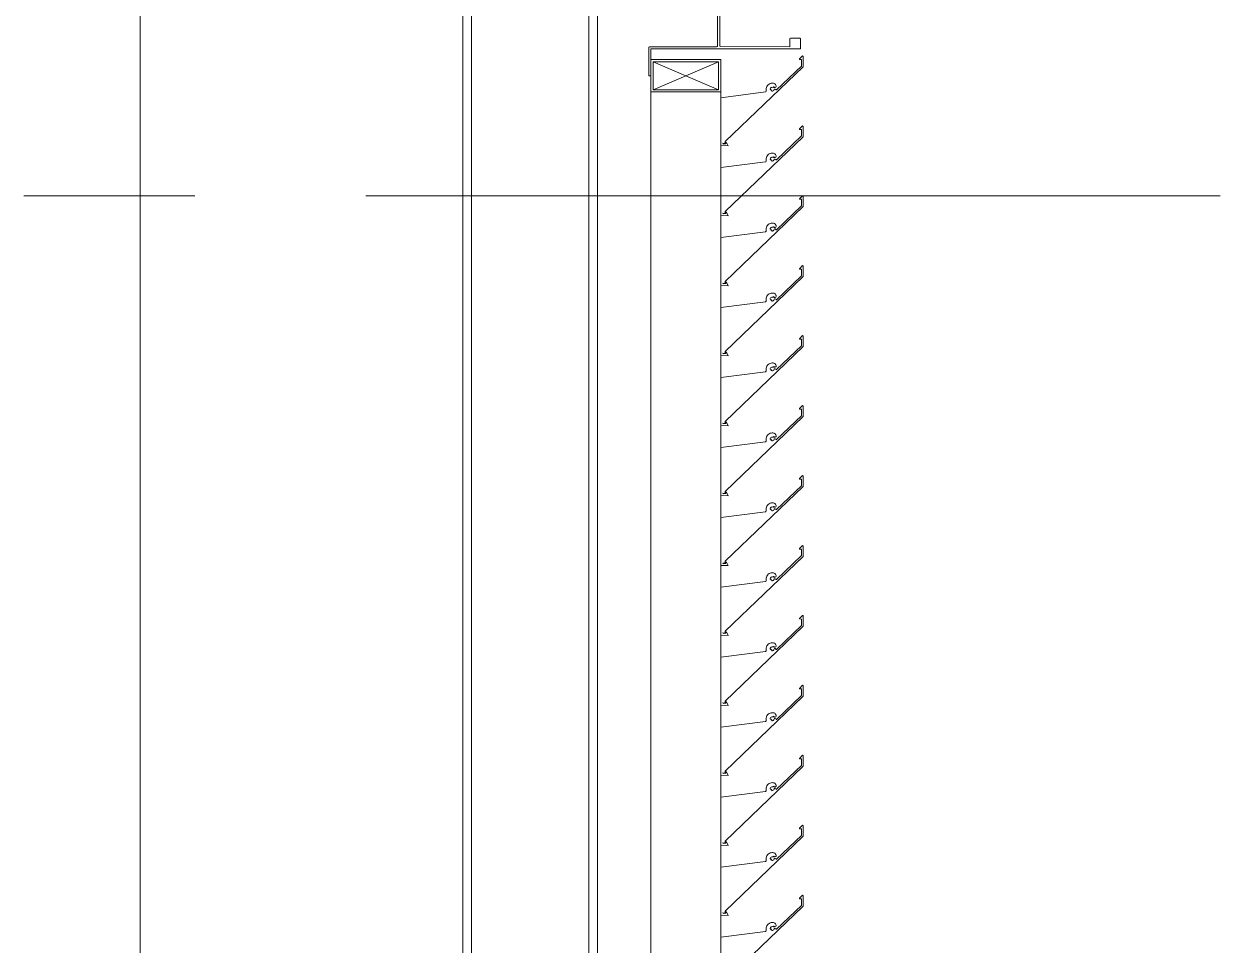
# Model space of a CAD drawing. Header units: millimetres. Extents: x -220592 to 404889, y -217665 to 38245.
# Drawn here: x -899.25 to -888.14, y -1309.25 to -1300.69 of the extents above; entities that cross this region are included whole.
import ezdxf

# ---------------------------------------------------------------- set-up
doc = ezdxf.new("R2010")
doc.units = ezdxf.units.MM
doc.linetypes.add('XKITLINE00', pattern=[0])
doc.layers.add('000 - 0_HIDE_OBJ_FRAMING_DEF_SUB_1', color=7, linetype='Continuous')
doc.layers.add('Part', color=7, linetype='Continuous', lineweight=0)
doc.layers.add('S-GRID', color=7, linetype='Continuous', lineweight=0)

# ---------------------------------------------------------------- blocks, each defined once
blk = doc.blocks.new('*A13472')
at = {"layer": '000 - 0_HIDE_OBJ_FRAMING_DEF_SUB_1', "color": 7, "linetype": 'XKITLINE00', "lineweight": 0}
blk.add_line((-87.063349, 95.290805), (-87.063349, 122.690337), dxfattribs=at)
blk = doc.blocks.new('*A13529')
at = {"layer": 'S-GRID', "color": 7, "linetype": 'XKITLINE00', "lineweight": 0}
for p, q in [((-88.142349, 106.790805), (-86.554849, 106.790805)), ((-84.967349, 106.790805), (-77.029849, 106.790805))]:
    blk.add_line(p, q, dxfattribs=at)
blk = doc.blocks.new('*A13598')
at = {"layer": '000 - 0_HIDE_OBJ_FRAMING_DEF_SUB_1', "color": 7, "linetype": 'XKITLINE00', "lineweight": 0}
for p, q in [((-83.983213, 94.940805), (-83.983213, 122.190805)), ((-82.893213, 94.940805), (-82.893213, 122.190805)), ((-82.813213, 94.940805), (-82.813213, 122.190805)), ((-84.063213, 98.690805), (-84.063213, 118.690805))]:
    blk.add_line(p, q, dxfattribs=at)
blk = doc.blocks.new('*A13601')
at = {"layer": 'Part', "color": 7, "linetype": 'XKITLINE00', "lineweight": 0}
for p, q in [((-82.318045, 91.596275), (-82.318045, 107.756161)), ((-81.668045, 107.701982), (-81.668045, 107.756161)), ((-81.668045, 107.051982), (-81.668045, 107.256279)), ((-81.668045, 106.401982), (-81.668045, 106.606279)), ((-81.668045, 105.751982), (-81.668045, 105.956279)), ((-81.668045, 105.101982), (-81.668045, 105.306279)), ((-81.668045, 104.451982), (-81.668045, 104.656279)), ((-81.668045, 103.801982), (-81.668045, 104.006279)), ((-81.668045, 103.151982), (-81.668045, 103.356279)), ((-81.668045, 102.501982), (-81.668045, 102.706279)), ((-81.668045, 101.851982), (-81.668045, 102.056279)), ((-81.668045, 101.201982), (-81.668045, 101.406279)), ((-81.668045, 100.551982), (-81.668045, 100.756279)), ((-81.668045, 99.901982), (-81.668045, 100.106279)), ((-81.668045, 99.251982), (-81.668045, 99.456279)), ((-81.668045, 98.601982), (-81.668045, 98.806279)), ((-81.668045, 97.951982), (-81.668045, 98.156279)), ((-81.668045, 97.301982), (-81.668045, 97.506279)), ((-81.668045, 96.651982), (-81.668045, 96.856279)), ((-81.668045, 96.001982), (-81.668045, 96.206279)), ((-81.668045, 95.351982), (-81.668045, 95.556279)), ((-81.668045, 94.701982), (-81.668045, 94.906279)), ((-81.668045, 94.051982), (-81.668045, 94.256279)), ((-81.668045, 93.401982), (-81.668045, 93.606279)), ((-81.668045, 92.751982), (-81.668045, 92.956279)), ((-81.668045, 91.851971), (-81.668045, 92.306279))]:
    blk.add_line(p, q, dxfattribs=at)
blk = doc.blocks.new('*A14531')
at = {"layer": 'Part', "color": 7, "linetype": 'XKITLINE00', "lineweight": 0}
for p, q in [((-82.318002, 109.406275), (-82.338002, 109.406278)), ((-82.338002, 109.406278), (-82.337287, 109.142451)), ((-82.318045, 109.156275), (-82.318002, 109.406275)), ((-82.337287, 109.142451), (-82.333604, 109.137963)), ((-82.333604, 109.137963), (-82.328049, 109.136277)), ((-82.328049, 109.136277), (-81.704222, 109.135406)), ((-80.928045, 109.156032), (-82.318045, 109.156275)), ((-81.704222, 109.135406), (-81.699735, 109.131723)), ((-81.699735, 109.131723), (-81.698051, 109.126167)), ((-81.698051, 109.126167), (-81.698215, 108.186167)), ((-81.678215, 108.186163), (-81.677289, 109.12999)), ((-81.677289, 109.12999), (-81.673605, 109.134477)), ((-81.673605, 109.134477), (-81.668049, 109.136161)), ((-81.668049, 109.136161), (-81.028049, 109.13605)), ((-81.028049, 109.13605), (-81.027301, 109.062223)), ((-80.928061, 109.066032), (-80.928045, 109.156032)), ((-81.027301, 109.062223), (-81.023618, 109.057734)), ((-81.023618, 109.057734), (-81.018063, 109.056048)), ((-81.018063, 109.056048), (-80.934236, 109.056795)), ((-80.934236, 109.056795), (-80.929747, 109.060477)), ((-80.929747, 109.060477), (-80.928061, 109.066032)), ((-81.028204, 108.24605), (-81.028216, 108.17605)), ((-81.026518, 108.251605), (-81.028204, 108.24605)), ((-81.022029, 108.255287), (-81.026518, 108.251605)), ((-80.938203, 108.256034), (-81.022029, 108.255287)), ((-80.932647, 108.254348), (-80.938203, 108.256034)), ((-80.928965, 108.249859), (-80.932647, 108.254348)), ((-80.92822, 108.156032), (-80.928965, 108.249859)), ((-82.338218, 108.166278), (-82.338264, 107.906278)), ((-82.336532, 108.171834), (-82.338218, 108.166278)), ((-82.332043, 108.175516), (-82.336532, 108.171834)), ((-81.708216, 108.176168), (-82.332043, 108.175516)), ((-82.318264, 107.906275), (-82.31822, 108.156275)), ((-82.31822, 108.156275), (-80.92822, 108.156032)), ((-81.70266, 108.177853), (-81.708216, 108.176168)), ((-81.70266, 108.177853), (-81.698977, 108.18234)), ((-81.698215, 108.186167), (-81.698977, 108.18234)), ((-81.67653, 108.180607), (-81.678215, 108.186163)), ((-81.672043, 108.176923), (-81.67653, 108.180607)), ((-81.028216, 108.17605), (-81.672043, 108.176923)), ((-82.338264, 107.906278), (-82.318264, 107.906275))]:
    blk.add_line(p, q, dxfattribs=at)
blk = doc.blocks.new('*A14532')
at = {"layer": 'Part', "color": 7, "linetype": 'XKITLINE00', "lineweight": 0}
for p, q in [((-81.668045, 108.056161), (-82.318045, 108.056161)), ((-82.318045, 108.056161), (-82.318045, 107.756161)), ((-82.298045, 107.776161), (-81.688045, 108.036161)), ((-82.298045, 108.036161), (-81.688045, 107.776161)), ((-82.298045, 107.776161), (-82.298045, 108.036161)), ((-82.298045, 108.036161), (-81.688045, 108.036161)), ((-81.688045, 108.036161), (-81.688045, 107.776161)), ((-81.668045, 107.756161), (-81.668045, 108.056161)), ((-82.318045, 107.756161), (-81.668045, 107.756161)), ((-81.688045, 107.776161), (-82.298045, 107.776161))]:
    blk.add_line(p, q, dxfattribs=at)
blk = doc.blocks.new('*A14533')
at = {"layer": 'Part', "color": 7, "linetype": 'XKITLINE00', "lineweight": 0}
for p, q in [((-80.908555, 100.291486), (-80.937204, 100.262598)), ((-80.937204, 100.262598), (-80.936119, 100.257677)), ((-80.936119, 100.257677), (-80.918699, 100.25758)), ((-80.918699, 100.25758), (-80.918356, 100.196233)), ((-80.903874, 100.289018), (-80.908555, 100.291486)), ((-80.903321, 100.189867), (-80.903874, 100.289018)), ((-81.628443, 99.493621), (-80.903321, 100.189867)), ((-80.918356, 100.196233), (-81.149372, 99.974831)), ((-81.235036, 100.0156), (-81.240676, 100.00705)), ((-81.22794, 100.022986), (-81.235036, 100.0156)), ((-81.219624, 100.028965), (-81.22794, 100.022986)), ((-81.210361, 100.033338), (-81.219624, 100.028965)), ((-81.20046, 100.035961), (-81.210361, 100.033338)), ((-81.190247, 100.036746), (-81.20046, 100.035961)), ((-81.183448, 100.036648), (-81.190247, 100.036746)), ((-81.17772, 100.036012), (-81.183448, 100.036648)), ((-81.172219, 100.034293), (-81.17772, 100.036012)), ((-81.167149, 100.031553), (-81.172219, 100.034293)), ((-81.162695, 100.027895), (-81.167149, 100.031553)), ((-81.159024, 100.023452), (-81.162695, 100.027895)), ((-81.15627, 100.018389), (-81.159024, 100.023452)), ((-81.154535, 100.012893), (-81.15627, 100.018389)), ((-81.154039, 100.005123), (-81.154535, 100.012893)), ((-81.254237, 99.954987), (-81.668243, 99.901957)), ((-81.668243, 99.901957), (-81.668236, 99.456287)), ((-81.249162, 99.957177), (-81.254237, 99.954987)), ((-81.246025, 99.961728), (-81.249162, 99.957177)), ((-81.246897, 99.987621), (-81.247272, 99.977385)), ((-81.247272, 99.977385), (-81.245786, 99.967251)), ((-81.244674, 99.99762), (-81.246897, 99.987621)), ((-81.245786, 99.967251), (-81.246025, 99.961728)), ((-81.240676, 100.00705), (-81.244674, 99.99762)), ((-81.209279, 99.978785), (-81.20871, 99.985269)), ((-81.201573, 99.977679), (-81.209279, 99.978785)), ((-81.20871, 99.985269), (-81.205908, 99.991143)), ((-81.205908, 99.991143), (-81.201226, 99.995665)), ((-81.202743, 99.970619), (-81.201573, 99.977679)), ((-81.195578, 99.969675), (-81.202743, 99.970619)), ((-81.201226, 99.995665), (-81.195258, 99.998263)), ((-81.193256, 99.962284), (-81.195578, 99.969675)), ((-81.195258, 99.998263), (-81.188758, 99.998607)), ((-81.186584, 99.962707), (-81.193256, 99.962284)), ((-81.188758, 99.998607), (-81.18284, 99.997702)), ((-81.180508, 99.965497), (-81.186584, 99.962707)), ((-81.18284, 99.997702), (-81.178029, 100.000109)), ((-81.175841, 99.970283), (-81.180508, 99.965497)), ((-81.178029, 100.000109), (-81.175999, 100.00509)), ((-81.175999, 100.00509), (-81.173057, 99.999618)), ((-81.172727, 99.977857), (-81.175841, 99.970283)), ((-81.173057, 99.999618), (-81.1679, 99.9964)), ((-81.168544, 99.982014), (-81.172727, 99.977857)), ((-81.16265, 99.98222), (-81.168544, 99.982014)), ((-81.1679, 99.9964), (-81.161823, 99.996412)), ((-81.158186, 99.978366), (-81.16265, 99.98222)), ((-81.161823, 99.996412), (-81.156679, 99.999649)), ((-81.154531, 99.973739), (-81.158186, 99.978366)), ((-81.156679, 99.999649), (-81.154039, 100.005123)), ((-81.149372, 99.974831), (-81.154531, 99.973739)), ((-81.648356, 99.477982), (-81.63134, 99.475078)), ((-81.64632, 99.471409), (-81.648356, 99.477982)), ((-81.621337, 99.474549), (-81.64632, 99.471409)), ((-81.63134, 99.475078), (-81.628443, 99.493621)), ((-81.621208, 99.48674), (-81.621337, 99.474549)), ((-81.616085, 99.487152), (-81.621208, 99.48674)), ((-81.60055, 99.453665), (-81.616085, 99.487152)), ((-81.668236, 99.456287), (-81.60055, 99.453665))]:
    blk.add_line(p, q, dxfattribs=at)
blk = doc.blocks.new('*A14534')
at = {"layer": 'Part', "color": 7, "linetype": 'XKITLINE00', "lineweight": 0}
for p, q in [((-80.908555, 100.941486), (-80.937204, 100.912598)), ((-80.937204, 100.912598), (-80.936119, 100.907677)), ((-80.936119, 100.907677), (-80.918699, 100.90758)), ((-80.918699, 100.90758), (-80.918356, 100.846233)), ((-80.903874, 100.939018), (-80.908555, 100.941486)), ((-80.903321, 100.839867), (-80.903874, 100.939018)), ((-81.628443, 100.143621), (-80.903321, 100.839867)), ((-80.918356, 100.846233), (-81.149372, 100.624831)), ((-81.210361, 100.683338), (-81.219624, 100.678965)), ((-81.20046, 100.685961), (-81.210361, 100.683338)), ((-81.190247, 100.686746), (-81.20046, 100.685961)), ((-81.183448, 100.686648), (-81.190247, 100.686746)), ((-81.17772, 100.686012), (-81.183448, 100.686648)), ((-81.172219, 100.684293), (-81.17772, 100.686012)), ((-81.167149, 100.681553), (-81.172219, 100.684293)), ((-81.162695, 100.677895), (-81.167149, 100.681553)), ((-81.254237, 100.604987), (-81.668243, 100.551957)), ((-81.249162, 100.607177), (-81.254237, 100.604987)), ((-81.246025, 100.611728), (-81.249162, 100.607177)), ((-81.246897, 100.637621), (-81.247272, 100.627385)), ((-81.247272, 100.627385), (-81.245786, 100.617251)), ((-81.244674, 100.64762), (-81.246897, 100.637621)), ((-81.245786, 100.617251), (-81.246025, 100.611728)), ((-81.240676, 100.65705), (-81.244674, 100.64762)), ((-81.235036, 100.6656), (-81.240676, 100.65705)), ((-81.22794, 100.672986), (-81.235036, 100.6656)), ((-81.219624, 100.678965), (-81.22794, 100.672986)), ((-81.209279, 100.628785), (-81.20871, 100.635269)), ((-81.201573, 100.627679), (-81.209279, 100.628785)), ((-81.20871, 100.635269), (-81.205908, 100.641143)), ((-81.205908, 100.641143), (-81.201226, 100.645665)), ((-81.202743, 100.620619), (-81.201573, 100.627679)), ((-81.195578, 100.619675), (-81.202743, 100.620619)), ((-81.201226, 100.645665), (-81.195258, 100.648263)), ((-81.193256, 100.612284), (-81.195578, 100.619675)), ((-81.195258, 100.648263), (-81.188758, 100.648607)), ((-81.186584, 100.612707), (-81.193256, 100.612284)), ((-81.188758, 100.648607), (-81.18284, 100.647702)), ((-81.180508, 100.615497), (-81.186584, 100.612707)), ((-81.18284, 100.647702), (-81.178029, 100.650109)), ((-81.175841, 100.620283), (-81.180508, 100.615497)), ((-81.178029, 100.650109), (-81.175999, 100.65509)), ((-81.175999, 100.65509), (-81.173057, 100.649618)), ((-81.172727, 100.627857), (-81.175841, 100.620283)), ((-81.173057, 100.649618), (-81.1679, 100.6464)), ((-81.168544, 100.632014), (-81.172727, 100.627857)), ((-81.16265, 100.63222), (-81.168544, 100.632014)), ((-81.1679, 100.6464), (-81.161823, 100.646412)), ((-81.159024, 100.673452), (-81.162695, 100.677895)), ((-81.158186, 100.628366), (-81.16265, 100.63222)), ((-81.161823, 100.646412), (-81.156679, 100.649649)), ((-81.15627, 100.668389), (-81.159024, 100.673452)), ((-81.154531, 100.623739), (-81.158186, 100.628366)), ((-81.156679, 100.649649), (-81.154039, 100.655123)), ((-81.154535, 100.662893), (-81.15627, 100.668389)), ((-81.154039, 100.655123), (-81.154535, 100.662893)), ((-81.149372, 100.624831), (-81.154531, 100.623739)), ((-81.668243, 100.551957), (-81.668236, 100.106287)), ((-81.648356, 100.127982), (-81.63134, 100.125078)), ((-81.64632, 100.121409), (-81.648356, 100.127982)), ((-81.621337, 100.124549), (-81.64632, 100.121409)), ((-81.63134, 100.125078), (-81.628443, 100.143621)), ((-81.621208, 100.13674), (-81.621337, 100.124549)), ((-81.616085, 100.137152), (-81.621208, 100.13674)), ((-81.60055, 100.103665), (-81.616085, 100.137152)), ((-81.668236, 100.106287), (-81.60055, 100.103665))]:
    blk.add_line(p, q, dxfattribs=at)
blk = doc.blocks.new('*A14535')
at = {"layer": 'Part', "color": 7, "linetype": 'XKITLINE00', "lineweight": 0}
for p, q in [((-80.908555, 101.591486), (-80.937204, 101.562598)), ((-80.903874, 101.589018), (-80.908555, 101.591486)), ((-80.903321, 101.489867), (-80.903874, 101.589018)), ((-81.628443, 100.793621), (-80.903321, 101.489867)), ((-80.918356, 101.496233), (-81.149372, 101.274831)), ((-80.937204, 101.562598), (-80.936119, 101.557677)), ((-80.936119, 101.557677), (-80.918699, 101.55758)), ((-80.918699, 101.55758), (-80.918356, 101.496233)), ((-81.254237, 101.254987), (-81.668243, 101.201957)), ((-81.249162, 101.257177), (-81.254237, 101.254987)), ((-81.246025, 101.261728), (-81.249162, 101.257177)), ((-81.246897, 101.287621), (-81.247272, 101.277385)), ((-81.247272, 101.277385), (-81.245786, 101.267251)), ((-81.244674, 101.29762), (-81.246897, 101.287621)), ((-81.245786, 101.267251), (-81.246025, 101.261728)), ((-81.240676, 101.30705), (-81.244674, 101.29762)), ((-81.235036, 101.3156), (-81.240676, 101.30705)), ((-81.22794, 101.322986), (-81.235036, 101.3156)), ((-81.219624, 101.328965), (-81.22794, 101.322986)), ((-81.210361, 101.333338), (-81.219624, 101.328965)), ((-81.20046, 101.335961), (-81.210361, 101.333338)), ((-81.209279, 101.278785), (-81.20871, 101.285269)), ((-81.201573, 101.277679), (-81.209279, 101.278785)), ((-81.20871, 101.285269), (-81.205908, 101.291143)), ((-81.205908, 101.291143), (-81.201226, 101.295665)), ((-81.202743, 101.270619), (-81.201573, 101.277679)), ((-81.195578, 101.269675), (-81.202743, 101.270619)), ((-81.201226, 101.295665), (-81.195258, 101.298263)), ((-81.190247, 101.336746), (-81.20046, 101.335961)), ((-81.193256, 101.262284), (-81.195578, 101.269675)), ((-81.195258, 101.298263), (-81.188758, 101.298607)), ((-81.186584, 101.262707), (-81.193256, 101.262284)), ((-81.183448, 101.336648), (-81.190247, 101.336746)), ((-81.188758, 101.298607), (-81.18284, 101.297702)), ((-81.180508, 101.265497), (-81.186584, 101.262707)), ((-81.17772, 101.336012), (-81.183448, 101.336648)), ((-81.18284, 101.297702), (-81.178029, 101.300109)), ((-81.175841, 101.270283), (-81.180508, 101.265497)), ((-81.178029, 101.300109), (-81.175999, 101.30509)), ((-81.172219, 101.334293), (-81.17772, 101.336012)), ((-81.175999, 101.30509), (-81.173057, 101.299618)), ((-81.172727, 101.277857), (-81.175841, 101.270283)), ((-81.173057, 101.299618), (-81.1679, 101.2964)), ((-81.168544, 101.282014), (-81.172727, 101.277857)), ((-81.167149, 101.331553), (-81.172219, 101.334293)), ((-81.16265, 101.28222), (-81.168544, 101.282014)), ((-81.1679, 101.2964), (-81.161823, 101.296412)), ((-81.162695, 101.327895), (-81.167149, 101.331553)), ((-81.159024, 101.323452), (-81.162695, 101.327895)), ((-81.158186, 101.278366), (-81.16265, 101.28222)), ((-81.161823, 101.296412), (-81.156679, 101.299649)), ((-81.15627, 101.318389), (-81.159024, 101.323452)), ((-81.154531, 101.273739), (-81.158186, 101.278366)), ((-81.156679, 101.299649), (-81.154039, 101.305123)), ((-81.154535, 101.312893), (-81.15627, 101.318389)), ((-81.154039, 101.305123), (-81.154535, 101.312893)), ((-81.149372, 101.274831), (-81.154531, 101.273739)), ((-81.668243, 101.201957), (-81.668236, 100.756287)), ((-81.63134, 100.775078), (-81.628443, 100.793621)), ((-81.668236, 100.756287), (-81.60055, 100.753665)), ((-81.648356, 100.777982), (-81.63134, 100.775078)), ((-81.64632, 100.771409), (-81.648356, 100.777982)), ((-81.621337, 100.774549), (-81.64632, 100.771409)), ((-81.621208, 100.78674), (-81.621337, 100.774549)), ((-81.616085, 100.787152), (-81.621208, 100.78674)), ((-81.60055, 100.753665), (-81.616085, 100.787152))]:
    blk.add_line(p, q, dxfattribs=at)
blk = doc.blocks.new('*A14536')
at = {"layer": 'Part', "color": 7, "linetype": 'XKITLINE00', "lineweight": 0}
for p, q in [((-80.908555, 102.241486), (-80.937204, 102.212598)), ((-80.903874, 102.239018), (-80.908555, 102.241486)), ((-80.903321, 102.139867), (-80.903874, 102.239018)), ((-81.628443, 101.443621), (-80.903321, 102.139867)), ((-80.918356, 102.146233), (-81.149372, 101.924831)), ((-80.937204, 102.212598), (-80.936119, 102.207677)), ((-80.936119, 102.207677), (-80.918699, 102.20758)), ((-80.918699, 102.20758), (-80.918356, 102.146233)), ((-81.254237, 101.904987), (-81.668243, 101.851957)), ((-81.249162, 101.907177), (-81.254237, 101.904987)), ((-81.246025, 101.911728), (-81.249162, 101.907177)), ((-81.246897, 101.937621), (-81.247272, 101.927385)), ((-81.247272, 101.927385), (-81.245786, 101.917251)), ((-81.244674, 101.94762), (-81.246897, 101.937621)), ((-81.245786, 101.917251), (-81.246025, 101.911728)), ((-81.240676, 101.95705), (-81.244674, 101.94762)), ((-81.235036, 101.9656), (-81.240676, 101.95705)), ((-81.22794, 101.972986), (-81.235036, 101.9656)), ((-81.219624, 101.978965), (-81.22794, 101.972986)), ((-81.210361, 101.983338), (-81.219624, 101.978965)), ((-81.20046, 101.985961), (-81.210361, 101.983338)), ((-81.209279, 101.928785), (-81.20871, 101.935269)), ((-81.201573, 101.927679), (-81.209279, 101.928785)), ((-81.20871, 101.935269), (-81.205908, 101.941143)), ((-81.205908, 101.941143), (-81.201226, 101.945665)), ((-81.202743, 101.920619), (-81.201573, 101.927679)), ((-81.195578, 101.919675), (-81.202743, 101.920619)), ((-81.201226, 101.945665), (-81.195258, 101.948263)), ((-81.190247, 101.986746), (-81.20046, 101.985961)), ((-81.193256, 101.912284), (-81.195578, 101.919675)), ((-81.195258, 101.948263), (-81.188758, 101.948607)), ((-81.186584, 101.912707), (-81.193256, 101.912284)), ((-81.183448, 101.986648), (-81.190247, 101.986746)), ((-81.188758, 101.948607), (-81.18284, 101.947702)), ((-81.180508, 101.915497), (-81.186584, 101.912707)), ((-81.17772, 101.986012), (-81.183448, 101.986648)), ((-81.18284, 101.947702), (-81.178029, 101.950109)), ((-81.175841, 101.920283), (-81.180508, 101.915497)), ((-81.178029, 101.950109), (-81.175999, 101.95509)), ((-81.172219, 101.984293), (-81.17772, 101.986012)), ((-81.175999, 101.95509), (-81.173057, 101.949618)), ((-81.172727, 101.927857), (-81.175841, 101.920283)), ((-81.173057, 101.949618), (-81.1679, 101.9464)), ((-81.168544, 101.932014), (-81.172727, 101.927857)), ((-81.167149, 101.981553), (-81.172219, 101.984293)), ((-81.16265, 101.93222), (-81.168544, 101.932014)), ((-81.1679, 101.9464), (-81.161823, 101.946412)), ((-81.162695, 101.977895), (-81.167149, 101.981553)), ((-81.159024, 101.973452), (-81.162695, 101.977895)), ((-81.158186, 101.928366), (-81.16265, 101.93222)), ((-81.161823, 101.946412), (-81.156679, 101.949649)), ((-81.15627, 101.968389), (-81.159024, 101.973452)), ((-81.154531, 101.923739), (-81.158186, 101.928366)), ((-81.156679, 101.949649), (-81.154039, 101.955123)), ((-81.154535, 101.962893), (-81.15627, 101.968389)), ((-81.154039, 101.955123), (-81.154535, 101.962893)), ((-81.149372, 101.924831), (-81.154531, 101.923739)), ((-81.668243, 101.851957), (-81.668236, 101.406287)), ((-81.668236, 101.406287), (-81.60055, 101.403665)), ((-81.648356, 101.427982), (-81.63134, 101.425078)), ((-81.64632, 101.421409), (-81.648356, 101.427982)), ((-81.621337, 101.424549), (-81.64632, 101.421409)), ((-81.63134, 101.425078), (-81.628443, 101.443621)), ((-81.621208, 101.43674), (-81.621337, 101.424549)), ((-81.616085, 101.437152), (-81.621208, 101.43674)), ((-81.60055, 101.403665), (-81.616085, 101.437152))]:
    blk.add_line(p, q, dxfattribs=at)
blk = doc.blocks.new('*A14537')
at = {"layer": 'Part', "color": 7, "linetype": 'XKITLINE00', "lineweight": 0}
for p, q in [((-80.918356, 102.796233), (-81.149372, 102.574831)), ((-80.908555, 102.891486), (-80.937204, 102.862598)), ((-80.937204, 102.862598), (-80.936119, 102.857677)), ((-80.936119, 102.857677), (-80.918699, 102.85758)), ((-80.918699, 102.85758), (-80.918356, 102.796233)), ((-80.903874, 102.889018), (-80.908555, 102.891486)), ((-80.903321, 102.789867), (-80.903874, 102.889018)), ((-81.628443, 102.093621), (-80.903321, 102.789867)), ((-81.246897, 102.587621), (-81.247272, 102.577385)), ((-81.247272, 102.577385), (-81.245786, 102.567251)), ((-81.244674, 102.59762), (-81.246897, 102.587621)), ((-81.240676, 102.60705), (-81.244674, 102.59762)), ((-81.235036, 102.6156), (-81.240676, 102.60705)), ((-81.22794, 102.622986), (-81.235036, 102.6156)), ((-81.219624, 102.628965), (-81.22794, 102.622986)), ((-81.210361, 102.633338), (-81.219624, 102.628965)), ((-81.20046, 102.635961), (-81.210361, 102.633338)), ((-81.209279, 102.578785), (-81.20871, 102.585269)), ((-81.201573, 102.577679), (-81.209279, 102.578785)), ((-81.20871, 102.585269), (-81.205908, 102.591143)), ((-81.205908, 102.591143), (-81.201226, 102.595665)), ((-81.202743, 102.570619), (-81.201573, 102.577679)), ((-81.195578, 102.569675), (-81.202743, 102.570619)), ((-81.201226, 102.595665), (-81.195258, 102.598263)), ((-81.190247, 102.636746), (-81.20046, 102.635961)), ((-81.193256, 102.562284), (-81.195578, 102.569675)), ((-81.195258, 102.598263), (-81.188758, 102.598607)), ((-81.183448, 102.636648), (-81.190247, 102.636746)), ((-81.188758, 102.598607), (-81.18284, 102.597702)), ((-81.17772, 102.636012), (-81.183448, 102.636648)), ((-81.18284, 102.597702), (-81.178029, 102.600109)), ((-81.175841, 102.570283), (-81.180508, 102.565497)), ((-81.178029, 102.600109), (-81.175999, 102.60509)), ((-81.172219, 102.634293), (-81.17772, 102.636012)), ((-81.175999, 102.60509), (-81.173057, 102.599618)), ((-81.172727, 102.577857), (-81.175841, 102.570283)), ((-81.173057, 102.599618), (-81.1679, 102.5964)), ((-81.168544, 102.582014), (-81.172727, 102.577857)), ((-81.167149, 102.631553), (-81.172219, 102.634293)), ((-81.16265, 102.58222), (-81.168544, 102.582014)), ((-81.1679, 102.5964), (-81.161823, 102.596412)), ((-81.162695, 102.627895), (-81.167149, 102.631553)), ((-81.159024, 102.623452), (-81.162695, 102.627895)), ((-81.158186, 102.578366), (-81.16265, 102.58222)), ((-81.161823, 102.596412), (-81.156679, 102.599649)), ((-81.15627, 102.618389), (-81.159024, 102.623452)), ((-81.154531, 102.573739), (-81.158186, 102.578366)), ((-81.156679, 102.599649), (-81.154039, 102.605123)), ((-81.154535, 102.612893), (-81.15627, 102.618389)), ((-81.154039, 102.605123), (-81.154535, 102.612893)), ((-81.149372, 102.574831), (-81.154531, 102.573739)), ((-81.254237, 102.554987), (-81.668243, 102.501957)), ((-81.668243, 102.501957), (-81.668236, 102.056287)), ((-81.249162, 102.557177), (-81.254237, 102.554987)), ((-81.246025, 102.561728), (-81.249162, 102.557177)), ((-81.245786, 102.567251), (-81.246025, 102.561728)), ((-81.186584, 102.562707), (-81.193256, 102.562284)), ((-81.180508, 102.565497), (-81.186584, 102.562707)), ((-81.668236, 102.056287), (-81.60055, 102.053665)), ((-81.648356, 102.077982), (-81.63134, 102.075078)), ((-81.64632, 102.071409), (-81.648356, 102.077982)), ((-81.621337, 102.074549), (-81.64632, 102.071409)), ((-81.63134, 102.075078), (-81.628443, 102.093621)), ((-81.621208, 102.08674), (-81.621337, 102.074549)), ((-81.616085, 102.087152), (-81.621208, 102.08674)), ((-81.60055, 102.053665), (-81.616085, 102.087152))]:
    blk.add_line(p, q, dxfattribs=at)
blk = doc.blocks.new('*A14538')
at = {"layer": 'Part', "color": 7, "linetype": 'XKITLINE00', "lineweight": 0}
for p, q in [((-80.908555, 103.541486), (-80.937204, 103.512598)), ((-80.937204, 103.512598), (-80.936119, 103.507677)), ((-80.936119, 103.507677), (-80.918699, 103.50758)), ((-80.918699, 103.50758), (-80.918356, 103.446233)), ((-80.903874, 103.539018), (-80.908555, 103.541486)), ((-80.903321, 103.439867), (-80.903874, 103.539018)), ((-81.628443, 102.743621), (-80.903321, 103.439867)), ((-80.918356, 103.446233), (-81.149372, 103.224831)), ((-81.246897, 103.237621), (-81.247272, 103.227385)), ((-81.244674, 103.24762), (-81.246897, 103.237621)), ((-81.240676, 103.25705), (-81.244674, 103.24762)), ((-81.235036, 103.2656), (-81.240676, 103.25705)), ((-81.22794, 103.272986), (-81.235036, 103.2656)), ((-81.219624, 103.278965), (-81.22794, 103.272986)), ((-81.210361, 103.283338), (-81.219624, 103.278965)), ((-81.20046, 103.285961), (-81.210361, 103.283338)), ((-81.209279, 103.228785), (-81.20871, 103.235269)), ((-81.20871, 103.235269), (-81.205908, 103.241143)), ((-81.205908, 103.241143), (-81.201226, 103.245665)), ((-81.201226, 103.245665), (-81.195258, 103.248263)), ((-81.190247, 103.286746), (-81.20046, 103.285961)), ((-81.195258, 103.248263), (-81.188758, 103.248607)), ((-81.183448, 103.286648), (-81.190247, 103.286746)), ((-81.188758, 103.248607), (-81.18284, 103.247702)), ((-81.17772, 103.286012), (-81.183448, 103.286648)), ((-81.18284, 103.247702), (-81.178029, 103.250109)), ((-81.178029, 103.250109), (-81.175999, 103.25509)), ((-81.172219, 103.284293), (-81.17772, 103.286012)), ((-81.175999, 103.25509), (-81.173057, 103.249618)), ((-81.173057, 103.249618), (-81.1679, 103.2464)), ((-81.167149, 103.281553), (-81.172219, 103.284293)), ((-81.1679, 103.2464), (-81.161823, 103.246412)), ((-81.162695, 103.277895), (-81.167149, 103.281553)), ((-81.159024, 103.273452), (-81.162695, 103.277895)), ((-81.161823, 103.246412), (-81.156679, 103.249649)), ((-81.15627, 103.268389), (-81.159024, 103.273452)), ((-81.156679, 103.249649), (-81.154039, 103.255123)), ((-81.154535, 103.262893), (-81.15627, 103.268389)), ((-81.154039, 103.255123), (-81.154535, 103.262893)), ((-81.254237, 103.204987), (-81.668243, 103.151957)), ((-81.668243, 103.151957), (-81.668236, 102.706287)), ((-81.249162, 103.207177), (-81.254237, 103.204987)), ((-81.246025, 103.211728), (-81.249162, 103.207177)), ((-81.247272, 103.227385), (-81.245786, 103.217251)), ((-81.245786, 103.217251), (-81.246025, 103.211728)), ((-81.201573, 103.227679), (-81.209279, 103.228785)), ((-81.202743, 103.220619), (-81.201573, 103.227679)), ((-81.195578, 103.219675), (-81.202743, 103.220619)), ((-81.193256, 103.212284), (-81.195578, 103.219675)), ((-81.186584, 103.212707), (-81.193256, 103.212284)), ((-81.180508, 103.215497), (-81.186584, 103.212707)), ((-81.175841, 103.220283), (-81.180508, 103.215497)), ((-81.172727, 103.227857), (-81.175841, 103.220283)), ((-81.168544, 103.232014), (-81.172727, 103.227857)), ((-81.16265, 103.23222), (-81.168544, 103.232014)), ((-81.158186, 103.228366), (-81.16265, 103.23222)), ((-81.154531, 103.223739), (-81.158186, 103.228366)), ((-81.149372, 103.224831), (-81.154531, 103.223739)), ((-81.668236, 102.706287), (-81.60055, 102.703665)), ((-81.648356, 102.727982), (-81.63134, 102.725078)), ((-81.64632, 102.721409), (-81.648356, 102.727982)), ((-81.621337, 102.724549), (-81.64632, 102.721409)), ((-81.63134, 102.725078), (-81.628443, 102.743621)), ((-81.621208, 102.73674), (-81.621337, 102.724549)), ((-81.616085, 102.737152), (-81.621208, 102.73674)), ((-81.60055, 102.703665), (-81.616085, 102.737152))]:
    blk.add_line(p, q, dxfattribs=at)
blk = doc.blocks.new('*A14539')
at = {"layer": 'Part', "color": 7, "linetype": 'XKITLINE00', "lineweight": 0}
for p, q in [((-80.908555, 104.191486), (-80.937204, 104.162598)), ((-80.937204, 104.162598), (-80.936119, 104.157677)), ((-80.936119, 104.157677), (-80.918699, 104.15758)), ((-80.918699, 104.15758), (-80.918356, 104.096233)), ((-80.903874, 104.189018), (-80.908555, 104.191486)), ((-80.903321, 104.089867), (-80.903874, 104.189018)), ((-81.628443, 103.393621), (-80.903321, 104.089867)), ((-80.918356, 104.096233), (-81.149372, 103.874831)), ((-81.240676, 103.90705), (-81.244674, 103.89762)), ((-81.235036, 103.9156), (-81.240676, 103.90705)), ((-81.22794, 103.922986), (-81.235036, 103.9156)), ((-81.219624, 103.928965), (-81.22794, 103.922986)), ((-81.210361, 103.933338), (-81.219624, 103.928965)), ((-81.20046, 103.935961), (-81.210361, 103.933338)), ((-81.190247, 103.936746), (-81.20046, 103.935961)), ((-81.183448, 103.936648), (-81.190247, 103.936746)), ((-81.17772, 103.936012), (-81.183448, 103.936648)), ((-81.178029, 103.900109), (-81.175999, 103.90509)), ((-81.172219, 103.934293), (-81.17772, 103.936012)), ((-81.175999, 103.90509), (-81.173057, 103.899618)), ((-81.167149, 103.931553), (-81.172219, 103.934293)), ((-81.162695, 103.927895), (-81.167149, 103.931553)), ((-81.159024, 103.923452), (-81.162695, 103.927895)), ((-81.15627, 103.918389), (-81.159024, 103.923452)), ((-81.156679, 103.899649), (-81.154039, 103.905123)), ((-81.154535, 103.912893), (-81.15627, 103.918389)), ((-81.154039, 103.905123), (-81.154535, 103.912893)), ((-81.254237, 103.854987), (-81.668243, 103.801957)), ((-81.668243, 103.801957), (-81.668236, 103.356287)), ((-81.249162, 103.857177), (-81.254237, 103.854987)), ((-81.246025, 103.861728), (-81.249162, 103.857177)), ((-81.246897, 103.887621), (-81.247272, 103.877385)), ((-81.247272, 103.877385), (-81.245786, 103.867251)), ((-81.244674, 103.89762), (-81.246897, 103.887621)), ((-81.245786, 103.867251), (-81.246025, 103.861728)), ((-81.209279, 103.878785), (-81.20871, 103.885269)), ((-81.201573, 103.877679), (-81.209279, 103.878785)), ((-81.20871, 103.885269), (-81.205908, 103.891143)), ((-81.205908, 103.891143), (-81.201226, 103.895665)), ((-81.202743, 103.870619), (-81.201573, 103.877679)), ((-81.195578, 103.869675), (-81.202743, 103.870619)), ((-81.201226, 103.895665), (-81.195258, 103.898263)), ((-81.193256, 103.862284), (-81.195578, 103.869675)), ((-81.195258, 103.898263), (-81.188758, 103.898607)), ((-81.186584, 103.862707), (-81.193256, 103.862284)), ((-81.188758, 103.898607), (-81.18284, 103.897702)), ((-81.180508, 103.865497), (-81.186584, 103.862707)), ((-81.18284, 103.897702), (-81.178029, 103.900109)), ((-81.175841, 103.870283), (-81.180508, 103.865497)), ((-81.172727, 103.877857), (-81.175841, 103.870283)), ((-81.173057, 103.899618), (-81.1679, 103.8964)), ((-81.168544, 103.882014), (-81.172727, 103.877857)), ((-81.16265, 103.88222), (-81.168544, 103.882014)), ((-81.1679, 103.8964), (-81.161823, 103.896412)), ((-81.158186, 103.878366), (-81.16265, 103.88222)), ((-81.161823, 103.896412), (-81.156679, 103.899649)), ((-81.154531, 103.873739), (-81.158186, 103.878366)), ((-81.149372, 103.874831), (-81.154531, 103.873739)), ((-81.668236, 103.356287), (-81.60055, 103.353665)), ((-81.648356, 103.377982), (-81.63134, 103.375078)), ((-81.64632, 103.371409), (-81.648356, 103.377982)), ((-81.621337, 103.374549), (-81.64632, 103.371409)), ((-81.63134, 103.375078), (-81.628443, 103.393621)), ((-81.621208, 103.38674), (-81.621337, 103.374549)), ((-81.616085, 103.387152), (-81.621208, 103.38674)), ((-81.60055, 103.353665), (-81.616085, 103.387152))]:
    blk.add_line(p, q, dxfattribs=at)
blk = doc.blocks.new('*A14540')
at = {"layer": 'Part', "color": 7, "linetype": 'XKITLINE00', "lineweight": 0}
for p, q in [((-80.908555, 104.841486), (-80.937204, 104.812598)), ((-80.937204, 104.812598), (-80.936119, 104.807677)), ((-80.936119, 104.807677), (-80.918699, 104.80758)), ((-80.918699, 104.80758), (-80.918356, 104.746233)), ((-80.903874, 104.839018), (-80.908555, 104.841486)), ((-80.903321, 104.739867), (-80.903874, 104.839018)), ((-81.628443, 104.043621), (-80.903321, 104.739867)), ((-80.918356, 104.746233), (-81.149372, 104.524831)), ((-81.22794, 104.572986), (-81.235036, 104.5656)), ((-81.219624, 104.578965), (-81.22794, 104.572986)), ((-81.210361, 104.583338), (-81.219624, 104.578965)), ((-81.20046, 104.585961), (-81.210361, 104.583338)), ((-81.190247, 104.586746), (-81.20046, 104.585961)), ((-81.183448, 104.586648), (-81.190247, 104.586746)), ((-81.17772, 104.586012), (-81.183448, 104.586648)), ((-81.172219, 104.584293), (-81.17772, 104.586012)), ((-81.167149, 104.581553), (-81.172219, 104.584293)), ((-81.162695, 104.577895), (-81.167149, 104.581553)), ((-81.159024, 104.573452), (-81.162695, 104.577895)), ((-81.15627, 104.568389), (-81.159024, 104.573452)), ((-81.254237, 104.504987), (-81.668243, 104.451957)), ((-81.249162, 104.507177), (-81.254237, 104.504987)), ((-81.246025, 104.511728), (-81.249162, 104.507177)), ((-81.246897, 104.537621), (-81.247272, 104.527385)), ((-81.247272, 104.527385), (-81.245786, 104.517251)), ((-81.244674, 104.54762), (-81.246897, 104.537621)), ((-81.245786, 104.517251), (-81.246025, 104.511728)), ((-81.240676, 104.55705), (-81.244674, 104.54762)), ((-81.235036, 104.5656), (-81.240676, 104.55705)), ((-81.209279, 104.528785), (-81.20871, 104.535269)), ((-81.201573, 104.527679), (-81.209279, 104.528785)), ((-81.20871, 104.535269), (-81.205908, 104.541143)), ((-81.205908, 104.541143), (-81.201226, 104.545665)), ((-81.202743, 104.520619), (-81.201573, 104.527679)), ((-81.195578, 104.519675), (-81.202743, 104.520619)), ((-81.201226, 104.545665), (-81.195258, 104.548263)), ((-81.193256, 104.512284), (-81.195578, 104.519675)), ((-81.195258, 104.548263), (-81.188758, 104.548607)), ((-81.186584, 104.512707), (-81.193256, 104.512284)), ((-81.188758, 104.548607), (-81.18284, 104.547702)), ((-81.180508, 104.515497), (-81.186584, 104.512707)), ((-81.18284, 104.547702), (-81.178029, 104.550109)), ((-81.175841, 104.520283), (-81.180508, 104.515497)), ((-81.178029, 104.550109), (-81.175999, 104.55509)), ((-81.175999, 104.55509), (-81.173057, 104.549618)), ((-81.172727, 104.527857), (-81.175841, 104.520283)), ((-81.173057, 104.549618), (-81.1679, 104.5464)), ((-81.168544, 104.532014), (-81.172727, 104.527857)), ((-81.16265, 104.53222), (-81.168544, 104.532014)), ((-81.1679, 104.5464), (-81.161823, 104.546412)), ((-81.158186, 104.528366), (-81.16265, 104.53222)), ((-81.161823, 104.546412), (-81.156679, 104.549649)), ((-81.154531, 104.523739), (-81.158186, 104.528366)), ((-81.156679, 104.549649), (-81.154039, 104.555123)), ((-81.154535, 104.562893), (-81.15627, 104.568389)), ((-81.154039, 104.555123), (-81.154535, 104.562893)), ((-81.149372, 104.524831), (-81.154531, 104.523739)), ((-81.668243, 104.451957), (-81.668236, 104.006287)), ((-81.648356, 104.027982), (-81.63134, 104.025078)), ((-81.64632, 104.021409), (-81.648356, 104.027982)), ((-81.621337, 104.024549), (-81.64632, 104.021409)), ((-81.63134, 104.025078), (-81.628443, 104.043621)), ((-81.621208, 104.03674), (-81.621337, 104.024549)), ((-81.616085, 104.037152), (-81.621208, 104.03674)), ((-81.60055, 104.003665), (-81.616085, 104.037152)), ((-81.668236, 104.006287), (-81.60055, 104.003665))]:
    blk.add_line(p, q, dxfattribs=at)
blk = doc.blocks.new('*A14541')
at = {"layer": 'Part', "color": 7, "linetype": 'XKITLINE00', "lineweight": 0}
for p, q in [((-80.908555, 105.491486), (-80.937204, 105.462598)), ((-80.937204, 105.462598), (-80.936119, 105.457677)), ((-80.936119, 105.457677), (-80.918699, 105.45758)), ((-80.903874, 105.489018), (-80.908555, 105.491486)), ((-80.903321, 105.389867), (-80.903874, 105.489018)), ((-81.628443, 104.693621), (-80.903321, 105.389867)), ((-80.918356, 105.396233), (-81.149372, 105.174831)), ((-80.918699, 105.45758), (-80.918356, 105.396233)), ((-81.20046, 105.235961), (-81.210361, 105.233338)), ((-81.190247, 105.236746), (-81.20046, 105.235961)), ((-81.183448, 105.236648), (-81.190247, 105.236746)), ((-81.17772, 105.236012), (-81.183448, 105.236648)), ((-81.172219, 105.234293), (-81.17772, 105.236012)), ((-81.254237, 105.154987), (-81.668243, 105.101957)), ((-81.249162, 105.157177), (-81.254237, 105.154987)), ((-81.246025, 105.161728), (-81.249162, 105.157177)), ((-81.246897, 105.187621), (-81.247272, 105.177385)), ((-81.247272, 105.177385), (-81.245786, 105.167251)), ((-81.244674, 105.19762), (-81.246897, 105.187621)), ((-81.245786, 105.167251), (-81.246025, 105.161728)), ((-81.240676, 105.20705), (-81.244674, 105.19762)), ((-81.235036, 105.2156), (-81.240676, 105.20705)), ((-81.22794, 105.222986), (-81.235036, 105.2156)), ((-81.219624, 105.228965), (-81.22794, 105.222986)), ((-81.210361, 105.233338), (-81.219624, 105.228965)), ((-81.209279, 105.178785), (-81.20871, 105.185269)), ((-81.201573, 105.177679), (-81.209279, 105.178785)), ((-81.20871, 105.185269), (-81.205908, 105.191143)), ((-81.205908, 105.191143), (-81.201226, 105.195665)), ((-81.202743, 105.170619), (-81.201573, 105.177679)), ((-81.195578, 105.169675), (-81.202743, 105.170619)), ((-81.201226, 105.195665), (-81.195258, 105.198263)), ((-81.193256, 105.162284), (-81.195578, 105.169675)), ((-81.195258, 105.198263), (-81.188758, 105.198607)), ((-81.186584, 105.162707), (-81.193256, 105.162284)), ((-81.188758, 105.198607), (-81.18284, 105.197702)), ((-81.180508, 105.165497), (-81.186584, 105.162707)), ((-81.18284, 105.197702), (-81.178029, 105.200109)), ((-81.175841, 105.170283), (-81.180508, 105.165497)), ((-81.178029, 105.200109), (-81.175999, 105.20509)), ((-81.175999, 105.20509), (-81.173057, 105.199618)), ((-81.172727, 105.177857), (-81.175841, 105.170283)), ((-81.173057, 105.199618), (-81.1679, 105.1964)), ((-81.168544, 105.182014), (-81.172727, 105.177857)), ((-81.167149, 105.231553), (-81.172219, 105.234293)), ((-81.16265, 105.18222), (-81.168544, 105.182014)), ((-81.1679, 105.1964), (-81.161823, 105.196412)), ((-81.162695, 105.227895), (-81.167149, 105.231553)), ((-81.159024, 105.223452), (-81.162695, 105.227895)), ((-81.158186, 105.178366), (-81.16265, 105.18222)), ((-81.161823, 105.196412), (-81.156679, 105.199649)), ((-81.15627, 105.218389), (-81.159024, 105.223452)), ((-81.154531, 105.173739), (-81.158186, 105.178366)), ((-81.156679, 105.199649), (-81.154039, 105.205123)), ((-81.154535, 105.212893), (-81.15627, 105.218389)), ((-81.154039, 105.205123), (-81.154535, 105.212893)), ((-81.149372, 105.174831), (-81.154531, 105.173739)), ((-81.668243, 105.101957), (-81.668236, 104.656287)), ((-81.63134, 104.675078), (-81.628443, 104.693621)), ((-81.621208, 104.68674), (-81.621337, 104.674549)), ((-81.616085, 104.687152), (-81.621208, 104.68674)), ((-81.60055, 104.653665), (-81.616085, 104.687152)), ((-81.668236, 104.656287), (-81.60055, 104.653665)), ((-81.648356, 104.677982), (-81.63134, 104.675078)), ((-81.64632, 104.671409), (-81.648356, 104.677982)), ((-81.621337, 104.674549), (-81.64632, 104.671409))]:
    blk.add_line(p, q, dxfattribs=at)
blk = doc.blocks.new('*A14542')
at = {"layer": 'Part', "color": 7, "linetype": 'XKITLINE00', "lineweight": 0}
for p, q in [((-80.908555, 106.141486), (-80.937204, 106.112598)), ((-80.903874, 106.139018), (-80.908555, 106.141486)), ((-80.903321, 106.039867), (-80.903874, 106.139018)), ((-81.628443, 105.343621), (-80.903321, 106.039867)), ((-80.918356, 106.046233), (-81.149372, 105.824831)), ((-80.937204, 106.112598), (-80.936119, 106.107677)), ((-80.936119, 106.107677), (-80.918699, 106.10758)), ((-80.918699, 106.10758), (-80.918356, 106.046233)), ((-81.254237, 105.804987), (-81.668243, 105.751957)), ((-81.249162, 105.807177), (-81.254237, 105.804987)), ((-81.246025, 105.811728), (-81.249162, 105.807177)), ((-81.246897, 105.837621), (-81.247272, 105.827385)), ((-81.247272, 105.827385), (-81.245786, 105.817251)), ((-81.244674, 105.84762), (-81.246897, 105.837621)), ((-81.245786, 105.817251), (-81.246025, 105.811728)), ((-81.240676, 105.85705), (-81.244674, 105.84762)), ((-81.235036, 105.8656), (-81.240676, 105.85705)), ((-81.22794, 105.872986), (-81.235036, 105.8656)), ((-81.219624, 105.878965), (-81.22794, 105.872986)), ((-81.210361, 105.883338), (-81.219624, 105.878965)), ((-81.20046, 105.885961), (-81.210361, 105.883338)), ((-81.209279, 105.828785), (-81.20871, 105.835269)), ((-81.201573, 105.827679), (-81.209279, 105.828785)), ((-81.20871, 105.835269), (-81.205908, 105.841143)), ((-81.205908, 105.841143), (-81.201226, 105.845665)), ((-81.202743, 105.820619), (-81.201573, 105.827679)), ((-81.195578, 105.819675), (-81.202743, 105.820619)), ((-81.201226, 105.845665), (-81.195258, 105.848263)), ((-81.190247, 105.886746), (-81.20046, 105.885961)), ((-81.193256, 105.812284), (-81.195578, 105.819675)), ((-81.195258, 105.848263), (-81.188758, 105.848607)), ((-81.186584, 105.812707), (-81.193256, 105.812284)), ((-81.183448, 105.886648), (-81.190247, 105.886746)), ((-81.188758, 105.848607), (-81.18284, 105.847702)), ((-81.180508, 105.815497), (-81.186584, 105.812707)), ((-81.17772, 105.886012), (-81.183448, 105.886648)), ((-81.18284, 105.847702), (-81.178029, 105.850109)), ((-81.175841, 105.820283), (-81.180508, 105.815497)), ((-81.178029, 105.850109), (-81.175999, 105.85509)), ((-81.172219, 105.884293), (-81.17772, 105.886012)), ((-81.175999, 105.85509), (-81.173057, 105.849618)), ((-81.172727, 105.827857), (-81.175841, 105.820283)), ((-81.173057, 105.849618), (-81.1679, 105.8464)), ((-81.168544, 105.832014), (-81.172727, 105.827857)), ((-81.167149, 105.881553), (-81.172219, 105.884293)), ((-81.16265, 105.83222), (-81.168544, 105.832014)), ((-81.1679, 105.8464), (-81.161823, 105.846412)), ((-81.162695, 105.877895), (-81.167149, 105.881553)), ((-81.159024, 105.873452), (-81.162695, 105.877895)), ((-81.158186, 105.828366), (-81.16265, 105.83222)), ((-81.161823, 105.846412), (-81.156679, 105.849649)), ((-81.15627, 105.868389), (-81.159024, 105.873452)), ((-81.154531, 105.823739), (-81.158186, 105.828366)), ((-81.156679, 105.849649), (-81.154039, 105.855123)), ((-81.154535, 105.862893), (-81.15627, 105.868389)), ((-81.154039, 105.855123), (-81.154535, 105.862893)), ((-81.149372, 105.824831), (-81.154531, 105.823739)), ((-81.668243, 105.751957), (-81.668236, 105.306287)), ((-81.668236, 105.306287), (-81.60055, 105.303665)), ((-81.648356, 105.327982), (-81.63134, 105.325078)), ((-81.64632, 105.321409), (-81.648356, 105.327982)), ((-81.621337, 105.324549), (-81.64632, 105.321409)), ((-81.63134, 105.325078), (-81.628443, 105.343621)), ((-81.621208, 105.33674), (-81.621337, 105.324549)), ((-81.616085, 105.337152), (-81.621208, 105.33674)), ((-81.60055, 105.303665), (-81.616085, 105.337152))]:
    blk.add_line(p, q, dxfattribs=at)
blk = doc.blocks.new('*A14543')
at = {"layer": 'Part', "color": 7, "linetype": 'XKITLINE00', "lineweight": 0}
for p, q in [((-80.908555, 106.791486), (-80.937204, 106.762598)), ((-80.903874, 106.789018), (-80.908555, 106.791486)), ((-81.628443, 105.993621), (-80.903321, 106.689867)), ((-80.918356, 106.696233), (-81.149372, 106.474831)), ((-80.937204, 106.762598), (-80.936119, 106.757677)), ((-80.936119, 106.757677), (-80.918699, 106.75758)), ((-80.918699, 106.75758), (-80.918356, 106.696233)), ((-80.903321, 106.689867), (-80.903874, 106.789018)), ((-81.246025, 106.461728), (-81.249162, 106.457177)), ((-81.246897, 106.487621), (-81.247272, 106.477385)), ((-81.247272, 106.477385), (-81.245786, 106.467251)), ((-81.244674, 106.49762), (-81.246897, 106.487621)), ((-81.245786, 106.467251), (-81.246025, 106.461728)), ((-81.240676, 106.50705), (-81.244674, 106.49762)), ((-81.235036, 106.5156), (-81.240676, 106.50705)), ((-81.22794, 106.522986), (-81.235036, 106.5156)), ((-81.219624, 106.528965), (-81.22794, 106.522986)), ((-81.210361, 106.533338), (-81.219624, 106.528965)), ((-81.20046, 106.535961), (-81.210361, 106.533338)), ((-81.209279, 106.478785), (-81.20871, 106.485269)), ((-81.201573, 106.477679), (-81.209279, 106.478785)), ((-81.20871, 106.485269), (-81.205908, 106.491143)), ((-81.205908, 106.491143), (-81.201226, 106.495665)), ((-81.202743, 106.470619), (-81.201573, 106.477679)), ((-81.195578, 106.469675), (-81.202743, 106.470619)), ((-81.201226, 106.495665), (-81.195258, 106.498263)), ((-81.190247, 106.536746), (-81.20046, 106.535961)), ((-81.193256, 106.462284), (-81.195578, 106.469675)), ((-81.195258, 106.498263), (-81.188758, 106.498607)), ((-81.186584, 106.462707), (-81.193256, 106.462284)), ((-81.183448, 106.536648), (-81.190247, 106.536746)), ((-81.188758, 106.498607), (-81.18284, 106.497702)), ((-81.180508, 106.465497), (-81.186584, 106.462707)), ((-81.17772, 106.536012), (-81.183448, 106.536648)), ((-81.18284, 106.497702), (-81.178029, 106.500109)), ((-81.175841, 106.470283), (-81.180508, 106.465497)), ((-81.178029, 106.500109), (-81.175999, 106.50509)), ((-81.172219, 106.534293), (-81.17772, 106.536012)), ((-81.175999, 106.50509), (-81.173057, 106.499618)), ((-81.172727, 106.477857), (-81.175841, 106.470283)), ((-81.173057, 106.499618), (-81.1679, 106.4964)), ((-81.168544, 106.482014), (-81.172727, 106.477857)), ((-81.167149, 106.531553), (-81.172219, 106.534293)), ((-81.16265, 106.48222), (-81.168544, 106.482014)), ((-81.1679, 106.4964), (-81.161823, 106.496412)), ((-81.162695, 106.527895), (-81.167149, 106.531553)), ((-81.159024, 106.523452), (-81.162695, 106.527895)), ((-81.158186, 106.478366), (-81.16265, 106.48222)), ((-81.161823, 106.496412), (-81.156679, 106.499649)), ((-81.15627, 106.518389), (-81.159024, 106.523452)), ((-81.154531, 106.473739), (-81.158186, 106.478366)), ((-81.156679, 106.499649), (-81.154039, 106.505123)), ((-81.154535, 106.512893), (-81.15627, 106.518389)), ((-81.154039, 106.505123), (-81.154535, 106.512893)), ((-81.149372, 106.474831), (-81.154531, 106.473739)), ((-81.254237, 106.454987), (-81.668243, 106.401957)), ((-81.668243, 106.401957), (-81.668236, 105.956287)), ((-81.249162, 106.457177), (-81.254237, 106.454987)), ((-81.668236, 105.956287), (-81.60055, 105.953665)), ((-81.648356, 105.977982), (-81.63134, 105.975078)), ((-81.64632, 105.971409), (-81.648356, 105.977982)), ((-81.621337, 105.974549), (-81.64632, 105.971409)), ((-81.63134, 105.975078), (-81.628443, 105.993621)), ((-81.621208, 105.98674), (-81.621337, 105.974549)), ((-81.616085, 105.987152), (-81.621208, 105.98674)), ((-81.60055, 105.953665), (-81.616085, 105.987152))]:
    blk.add_line(p, q, dxfattribs=at)
blk = doc.blocks.new('*A14544')
at = {"layer": 'Part', "color": 7, "linetype": 'XKITLINE00', "lineweight": 0}
for p, q in [((-80.908555, 107.441486), (-80.937204, 107.412598)), ((-80.937204, 107.412598), (-80.936119, 107.407677)), ((-80.936119, 107.407677), (-80.918699, 107.40758)), ((-80.918699, 107.40758), (-80.918356, 107.346233)), ((-80.903874, 107.439018), (-80.908555, 107.441486)), ((-80.903321, 107.339867), (-80.903874, 107.439018)), ((-81.628443, 106.643621), (-80.903321, 107.339867)), ((-80.918356, 107.346233), (-81.149372, 107.124831)), ((-81.246897, 107.137621), (-81.247272, 107.127385)), ((-81.247272, 107.127385), (-81.245786, 107.117251)), ((-81.244674, 107.14762), (-81.246897, 107.137621)), ((-81.240676, 107.15705), (-81.244674, 107.14762)), ((-81.235036, 107.1656), (-81.240676, 107.15705)), ((-81.22794, 107.172986), (-81.235036, 107.1656)), ((-81.219624, 107.178965), (-81.22794, 107.172986)), ((-81.210361, 107.183338), (-81.219624, 107.178965)), ((-81.20046, 107.185961), (-81.210361, 107.183338)), ((-81.209279, 107.128785), (-81.20871, 107.135269)), ((-81.201573, 107.127679), (-81.209279, 107.128785)), ((-81.20871, 107.135269), (-81.205908, 107.141143)), ((-81.205908, 107.141143), (-81.201226, 107.145665)), ((-81.202743, 107.120619), (-81.201573, 107.127679)), ((-81.201226, 107.145665), (-81.195258, 107.148263)), ((-81.190247, 107.186746), (-81.20046, 107.185961)), ((-81.195258, 107.148263), (-81.188758, 107.148607)), ((-81.183448, 107.186648), (-81.190247, 107.186746)), ((-81.188758, 107.148607), (-81.18284, 107.147702)), ((-81.17772, 107.186012), (-81.183448, 107.186648)), ((-81.18284, 107.147702), (-81.178029, 107.150109)), ((-81.178029, 107.150109), (-81.175999, 107.15509)), ((-81.172219, 107.184293), (-81.17772, 107.186012)), ((-81.175999, 107.15509), (-81.173057, 107.149618)), ((-81.172727, 107.127857), (-81.175841, 107.120283)), ((-81.173057, 107.149618), (-81.1679, 107.1464)), ((-81.168544, 107.132014), (-81.172727, 107.127857)), ((-81.167149, 107.181553), (-81.172219, 107.184293)), ((-81.16265, 107.13222), (-81.168544, 107.132014)), ((-81.1679, 107.1464), (-81.161823, 107.146412)), ((-81.162695, 107.177895), (-81.167149, 107.181553)), ((-81.159024, 107.173452), (-81.162695, 107.177895)), ((-81.158186, 107.128366), (-81.16265, 107.13222)), ((-81.161823, 107.146412), (-81.156679, 107.149649)), ((-81.15627, 107.168389), (-81.159024, 107.173452)), ((-81.154531, 107.123739), (-81.158186, 107.128366)), ((-81.156679, 107.149649), (-81.154039, 107.155123)), ((-81.154535, 107.162893), (-81.15627, 107.168389)), ((-81.154039, 107.155123), (-81.154535, 107.162893)), ((-81.149372, 107.124831), (-81.154531, 107.123739)), ((-81.254237, 107.104987), (-81.668243, 107.051957)), ((-81.668243, 107.051957), (-81.668236, 106.606287)), ((-81.249162, 107.107177), (-81.254237, 107.104987)), ((-81.246025, 107.111728), (-81.249162, 107.107177)), ((-81.245786, 107.117251), (-81.246025, 107.111728)), ((-81.195578, 107.119675), (-81.202743, 107.120619)), ((-81.193256, 107.112284), (-81.195578, 107.119675)), ((-81.186584, 107.112707), (-81.193256, 107.112284)), ((-81.180508, 107.115497), (-81.186584, 107.112707)), ((-81.175841, 107.120283), (-81.180508, 107.115497)), ((-81.668236, 106.606287), (-81.60055, 106.603665)), ((-81.648356, 106.627982), (-81.63134, 106.625078)), ((-81.64632, 106.621409), (-81.648356, 106.627982)), ((-81.621337, 106.624549), (-81.64632, 106.621409)), ((-81.63134, 106.625078), (-81.628443, 106.643621)), ((-81.621208, 106.63674), (-81.621337, 106.624549)), ((-81.616085, 106.637152), (-81.621208, 106.63674)), ((-81.60055, 106.603665), (-81.616085, 106.637152))]:
    blk.add_line(p, q, dxfattribs=at)
blk = doc.blocks.new('*A14545')
at = {"layer": 'Part', "color": 7, "linetype": 'XKITLINE00', "lineweight": 0}
for p, q in [((-80.908555, 108.091486), (-80.937204, 108.062598)), ((-80.937204, 108.062598), (-80.936119, 108.057677)), ((-80.936119, 108.057677), (-80.918699, 108.05758)), ((-80.918699, 108.05758), (-80.918356, 107.996233)), ((-80.903874, 108.089018), (-80.908555, 108.091486)), ((-80.903321, 107.989867), (-80.903874, 108.089018)), ((-81.628443, 107.293621), (-80.903321, 107.989867)), ((-80.918356, 107.996233), (-81.149372, 107.774831)), ((-81.244674, 107.79762), (-81.246897, 107.787621)), ((-81.240676, 107.80705), (-81.244674, 107.79762)), ((-81.235036, 107.8156), (-81.240676, 107.80705)), ((-81.22794, 107.822986), (-81.235036, 107.8156)), ((-81.219624, 107.828965), (-81.22794, 107.822986)), ((-81.210361, 107.833338), (-81.219624, 107.828965)), ((-81.20046, 107.835961), (-81.210361, 107.833338)), ((-81.205908, 107.791143), (-81.201226, 107.795665)), ((-81.201226, 107.795665), (-81.195258, 107.798263)), ((-81.190247, 107.836746), (-81.20046, 107.835961)), ((-81.195258, 107.798263), (-81.188758, 107.798607)), ((-81.183448, 107.836648), (-81.190247, 107.836746)), ((-81.188758, 107.798607), (-81.18284, 107.797702)), ((-81.17772, 107.836012), (-81.183448, 107.836648)), ((-81.18284, 107.797702), (-81.178029, 107.800109)), ((-81.178029, 107.800109), (-81.175999, 107.80509)), ((-81.172219, 107.834293), (-81.17772, 107.836012)), ((-81.175999, 107.80509), (-81.173057, 107.799618)), ((-81.173057, 107.799618), (-81.1679, 107.7964)), ((-81.167149, 107.831553), (-81.172219, 107.834293)), ((-81.1679, 107.7964), (-81.161823, 107.796412)), ((-81.162695, 107.827895), (-81.167149, 107.831553)), ((-81.159024, 107.823452), (-81.162695, 107.827895)), ((-81.161823, 107.796412), (-81.156679, 107.799649)), ((-81.15627, 107.818389), (-81.159024, 107.823452)), ((-81.156679, 107.799649), (-81.154039, 107.805123)), ((-81.154535, 107.812893), (-81.15627, 107.818389)), ((-81.154039, 107.805123), (-81.154535, 107.812893)), ((-81.254237, 107.754987), (-81.668243, 107.701957)), ((-81.668243, 107.701957), (-81.668236, 107.256287)), ((-81.249162, 107.757177), (-81.254237, 107.754987)), ((-81.246025, 107.761728), (-81.249162, 107.757177)), ((-81.246897, 107.787621), (-81.247272, 107.777385)), ((-81.247272, 107.777385), (-81.245786, 107.767251)), ((-81.245786, 107.767251), (-81.246025, 107.761728)), ((-81.209279, 107.778785), (-81.20871, 107.785269)), ((-81.201573, 107.777679), (-81.209279, 107.778785)), ((-81.20871, 107.785269), (-81.205908, 107.791143)), ((-81.202743, 107.770619), (-81.201573, 107.777679)), ((-81.195578, 107.769675), (-81.202743, 107.770619)), ((-81.193256, 107.762284), (-81.195578, 107.769675)), ((-81.186584, 107.762707), (-81.193256, 107.762284)), ((-81.180508, 107.765497), (-81.186584, 107.762707)), ((-81.175841, 107.770283), (-81.180508, 107.765497)), ((-81.172727, 107.777857), (-81.175841, 107.770283)), ((-81.168544, 107.782014), (-81.172727, 107.777857)), ((-81.16265, 107.78222), (-81.168544, 107.782014)), ((-81.158186, 107.778366), (-81.16265, 107.78222)), ((-81.154531, 107.773739), (-81.158186, 107.778366)), ((-81.149372, 107.774831), (-81.154531, 107.773739)), ((-81.668236, 107.256287), (-81.60055, 107.253665)), ((-81.648356, 107.277982), (-81.63134, 107.275078)), ((-81.64632, 107.271409), (-81.648356, 107.277982)), ((-81.621337, 107.274549), (-81.64632, 107.271409)), ((-81.63134, 107.275078), (-81.628443, 107.293621)), ((-81.621208, 107.28674), (-81.621337, 107.274549)), ((-81.616085, 107.287152), (-81.621208, 107.28674)), ((-81.60055, 107.253665), (-81.616085, 107.287152))]:
    blk.add_line(p, q, dxfattribs=at)

msp = doc.modelspace()

# ---------------------------------------------------------------- block references
at = {"color": 7, "lineweight": 0}
for name in ['*A13472', '*A13598', '*A14531', '*A14532', '*A14545', '*A13601', '*A14544', '*A13529', '*A14543', '*A14542', '*A14541', '*A14540', '*A14539', '*A14538', '*A14537', '*A14536', '*A14535', '*A14534', '*A14533']:
    msp.add_blockref(name, (-811.109, -1409.08), dxfattribs=at)

doc.saveas('drawing.dxf')
